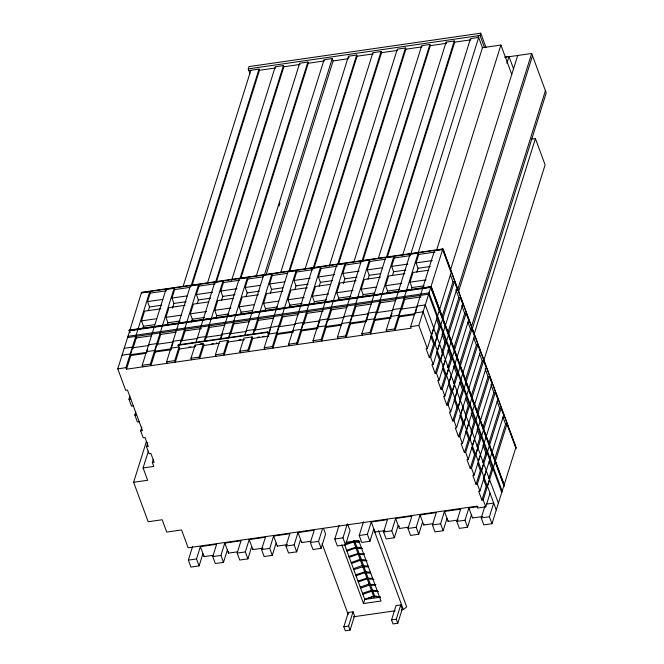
<?xml version="1.0" encoding="UTF-8"?>
<svg xmlns="http://www.w3.org/2000/svg" width="664" height="664" viewBox="0 0 664 664"><rect width="100%" height="100%" fill="white"/><g stroke="black" fill="none" stroke-linecap="round" stroke-linejoin="round"><path stroke-width="1" d="M129.961 332.739L129.198 330.116L431.177 286.599L504.524 485.923L431.177 286.599M141.548 292.965L149.724 291.786L137.979 329.261L129.804 330.44L141.54 292.351L442.946 248.917L516.21 448.059L442.946 248.917M490.049 493.203L485.766 506.873L477.59 508.051L476.901 506.175L188.136 547.792L181.546 529.93L166.706 532.071L162.157 519.738L148.18 521.755L133.622 482.296L147.649 480.271L143.1 467.946L153.766 466.402L152.338 462.534L154.139 462.277L150.861 453.396L149.06 453.653L146.495 446.698L148.296 446.44L145.018 437.559L143.225 437.817L140.652 430.87L142.453 430.604L127.496 390.058L125.695 390.324L117.769 368.844L129.712 330.747M422.686 288.234L430.861 287.055L442.606 249.581L434.43 250.76L410.651 326.638L411.215 328.165L126.509 369.192L125.944 367.665L137.88 329.568M142.893 328.199L143.499 326.248L141.515 320.878L144.569 311.142L160.796 308.801M148.346 310.785L149.541 306.967L147.557 301.589L150.213 293.114L149.724 291.786M126.509 369.192L130.791 355.522L130.227 353.995L122.052 355.174M135.738 336.416L136.303 337.943L132.949 348.65L132.385 347.114L124.21 348.293M133.331 405.895L131.538 406.152L128.974 399.197L129.887 396.267M142.743 366.852L142.179 365.324L154.114 327.227M165.958 289.446L154.214 326.929L162.381 325.75L174.134 288.267L165.958 289.446L166.448 290.774M157.351 345.131L156.787 343.603L148.612 344.782L148.869 345.471L132.634 347.811L130.484 354.684L146.719 352.343L147.64 349.397M146.719 352.343L146.462 351.654L154.637 350.476L155.202 352.003L150.919 365.673L150.355 364.146L162.29 326.049M139.174 421.731L137.382 421.989L134.817 415.033L135.73 412.103M167.295 324.679L167.909 322.737L165.925 317.359L168.971 307.623L185.206 305.282M172.457 308.221L173.951 303.448L171.968 298.07L174.624 289.595L174.134 288.267M157.658 344.159L160.713 334.424L160.148 332.896M249.946 73.463L248.253 68.89L248.975 66.599L480.753 33.2L486.073 47.617M183.115 286.408L250.843 70.284M140.652 430.87L141.88 426.96M167.145 363.332L166.581 361.805L178.525 323.708M171.428 347.845L172.972 342.931M190.983 286.217L259.018 69.106L248.876 70.567M192.037 285.42L259.458 70.284L259.018 69.106M133.622 482.296L146.337 441.709M194.668 346.799L179.446 348.99L178.085 345.288L178.242 344.79L267.692 331.9L268.497 334.067L276.672 332.888L277.237 334.424L272.954 348.094L272.389 346.558L284.325 308.461M146.495 446.698L147.723 442.797M179.297 347.654L179.604 348.492L175.321 362.162L174.756 360.627L178.882 347.463M179.662 344.998L186.7 322.53M198.536 284.748L186.792 322.231L178.616 323.409L190.36 285.927L198.536 284.748L199.026 286.084L196.378 294.55L198.362 299.929L197.158 303.755M180.218 344.707L181.197 340.084L173.022 341.263L173.279 341.952L157.044 344.292L154.886 351.165L171.121 348.824M191.398 322.131L192.311 319.218L190.327 313.84L193.382 304.104L208.596 301.912M182.069 340.64L185.115 330.904L184.55 329.377M143.1 467.946L148.371 451.13M207.525 282.889L275.253 66.765L283.428 65.587L283.868 66.773L216.447 281.909M152.338 462.534L153.26 459.604M191.556 359.822L190.991 358.286L195.116 345.122L203.292 343.944L203.856 345.471L219.07 343.28M195.888 342.657L202.927 320.189M215.7 281.71L283.428 65.587M203.707 344.135L204.014 344.973L199.731 358.643L199.167 357.116L203.292 343.944M204.064 341.479L211.102 319.01M222.946 281.229L211.202 318.712L203.026 319.89L214.771 282.407L222.946 281.229L223.436 282.565L220.78 291.039L222.764 296.41L221.568 300.236M204.628 341.188L205.857 337.254L222.091 334.922L221.834 334.224L230.01 333.046L230.574 334.581L233.927 323.874L233.363 322.347M216.107 317.641L216.721 315.699L214.738 310.32L217.784 300.593L233.006 298.402M208.961 325.858L209.525 327.385L206.172 338.092L205.608 336.565L197.432 337.744M231.62 280.357L299.663 63.246L307.839 62.067L308.27 63.254L240.849 278.39M215.966 356.302L215.402 354.775L219.527 341.603L227.702 340.424L228.267 341.96L244.493 339.619M220.299 339.138L227.337 316.678M221.17 337.868L222.091 334.922M240.102 278.191L307.839 62.067M228.109 340.615L228.424 341.454L224.133 355.124L223.569 353.597L227.702 340.424M228.474 337.959L235.512 315.5M247.348 277.718L235.604 315.192L227.428 316.371L239.181 278.897L247.348 277.718L247.846 279.046L245.19 287.52L247.174 292.899L245.971 296.717M229.03 337.669L230.267 333.743L246.502 331.402L246.244 330.713L254.42 329.535L253.407 334.05M240.517 314.13L241.123 312.18L239.14 306.809L242.194 297.074L258.429 294.733M256.337 275.851L324.065 59.727L332.241 58.548L333.112 60.922L266.314 274.083M279.046 205.981L279.967 203.026M240.368 352.783L239.804 351.256L243.929 338.092L252.104 336.914L252.669 338.441L248.543 351.605L247.979 350.077L252.104 336.914M244.701 335.619L251.747 313.159M264.206 275.66L332.241 58.548M252.876 334.44L259.914 311.98M271.759 274.199L260.014 311.682L251.839 312.86L263.583 275.377L271.759 274.199L272.248 275.527L269.592 284.001L271.576 289.379L270.381 293.197M264.928 310.611L265.534 308.669L263.55 303.29L266.604 293.554L282.831 291.214M255.283 330.091L258.337 320.355L257.773 318.828M202.943 553.585L199.092 565.902L190.917 567.073L188.352 560.125L192.635 546.455M280.748 272.34L348.476 56.216L356.651 55.037L357.083 56.216L289.662 271.352M199.092 565.902L196.519 558.947L200.379 546.63L216.613 544.289L212.754 556.606L215.319 563.562L223.494 562.383L227.354 550.066M268.339 334.573L267.692 331.9M264.778 349.264L264.214 347.737L276.149 309.64M268.712 334.664L270.563 328.771M288.923 271.161L356.651 55.037M213.21 555.328L204.072 556.639L204.288 555.967M296.169 270.68L284.416 308.162L276.249 309.341L287.993 271.858L296.169 270.68L296.659 272.016L294.003 280.482L295.986 285.86L294.791 289.687M254.636 330.124L278.822 326.016L279.079 326.705L276.921 333.585L293.156 331.245L292.899 330.556L301.074 329.377L301.639 330.904L297.356 344.574L296.791 343.047L308.735 304.942M289.33 307.092L289.944 305.149L287.96 299.771L291.006 290.035L307.241 287.703M279.693 326.572L282.748 316.836L282.183 315.309M305.149 268.82L372.877 52.697L381.053 51.518L381.493 52.705L314.072 267.841M223.494 562.383L220.929 555.428L224.789 543.111L241.024 540.77L237.164 553.087L239.729 560.043L247.904 558.864L251.714 546.555M289.18 345.753L288.616 344.226L300.56 306.121M313.325 267.642L381.053 51.518M237.612 551.809L228.482 553.129L228.316 551.41M320.571 267.169L308.826 304.643L300.651 305.822L312.395 268.339L320.571 267.169L321.061 268.497L318.413 276.971L320.397 282.341L319.193 286.167M313.74 303.572L314.346 301.63L312.362 296.252L315.417 286.524L330.63 284.333M306.585 311.789L307.15 313.325L303.797 324.024L303.232 322.496L295.057 323.675M329.253 266.289L397.288 49.177L405.463 47.999L405.903 49.186L338.482 264.322M247.904 558.864L245.34 551.909L249.199 539.591L265.426 537.259L261.566 549.568L264.131 556.523L272.306 555.345L276.124 543.036M313.591 342.234L313.026 340.707L324.962 302.61M319.716 320.853L317.566 327.726L301.332 330.066L303.489 323.185L319.716 320.853L319.467 320.156L327.642 318.986L328.207 320.513M337.735 264.123L405.463 47.999M263.035 548.149L252.893 549.609L253.1 548.929M317.873 328.564L317.309 327.037L325.484 325.858L326.049 327.385L321.766 341.055L321.202 339.528L333.137 301.431M344.981 263.649L333.237 301.124L325.061 302.303L336.806 264.828L344.981 263.649L345.471 264.977L342.815 273.452L344.799 278.83L343.305 283.603M338.142 300.062L338.756 298.111L336.772 292.741L339.819 283.005L356.053 280.664M328.506 319.533L331.56 309.806L330.996 308.279M353.962 261.782L421.698 45.658L429.874 44.48L430.305 45.667L362.884 260.803M272.306 555.345L269.742 548.389L273.601 536.08L289.836 533.74L285.976 546.057L288.541 553.004L296.717 551.834L300.576 539.517M338.001 338.715L337.436 337.188L349.372 299.091M361.83 261.591L429.874 44.48M287.446 544.629L277.295 546.09L277.51 545.41M368.221 314.794L366.379 320.695L350.144 323.028L352.302 316.155L352.044 315.466L343.869 316.645L344.126 317.334L327.892 319.674L325.742 326.547L341.968 324.206L341.719 323.517L349.895 322.339L350.459 323.866L346.168 337.536L345.604 336.009L357.547 297.912M369.383 260.13L357.639 297.613L349.463 298.792L361.216 261.309L369.383 260.13L369.881 261.458L367.225 269.933L369.209 275.311L368.005 279.129M362.245 297.513L363.158 294.6L361.174 289.222L364.229 279.486L380.464 277.145M352.916 316.022L355.962 306.287L355.398 304.759M378.372 258.271L446.1 42.147L454.276 40.969L454.716 42.147L387.295 257.292M296.717 551.834L294.152 544.878L298.012 532.561L314.238 530.221L310.387 542.538L312.952 549.493L321.127 548.315L325.592 534.047L323.526 528.436M362.403 335.204L361.838 333.668L373.782 295.571M386.548 257.092L454.276 40.969M310.835 541.26L301.705 542.571L301.912 541.899M366.379 320.695L366.121 319.998L374.297 318.82L374.861 320.355L370.578 334.025L370.014 332.49L381.949 294.393M393.793 256.611L382.049 294.094L373.873 295.272L385.618 257.79L393.793 256.611L394.283 257.947L391.627 266.413L393.611 271.792L392.416 275.618M386.963 293.023L387.568 291.081L385.585 285.703L388.639 275.975L404.866 273.634M379.808 301.24L380.372 302.767L377.019 313.474L376.455 311.947L368.279 313.126L368.537 313.815L352.302 316.155M402.467 255.74L470.51 38.628L478.686 37.45L410.958 253.573M321.127 548.315L318.554 541.359L322.538 528.668M386.813 331.685L386.249 330.157L398.184 292.052M391.096 316.188L392.017 313.242M484.438 47.41L480.039 35.491L480.753 33.2M418.137 252.959L482.462 47.692L478.063 35.773M392.939 310.296L376.704 312.636L374.554 319.517L390.789 317.176L390.532 316.487L398.707 315.309L399.272 316.836L394.989 330.506L394.424 328.979L406.36 290.873M418.204 253.1L406.451 290.575L398.284 291.753L410.028 254.27L418.204 253.1L418.693 254.428L416.037 262.902L418.021 268.273L416.826 272.099M411.365 289.504L411.979 287.562L409.995 282.183L413.041 272.456L428.263 270.265M401.728 308.984L404.783 299.257L404.218 297.721M347.587 523.987L350.003 530.528L345.529 544.795L337.353 545.974L334.789 539.019L339.072 525.349M345.529 544.795L342.964 537.84L347.247 524.17M415.805 311.69L417.092 306.087L425.267 304.917L433.783 327.999L431.459 334.897L434.729 343.778L436.887 336.897L433.609 328.024M436.572 250.303L500.897 45.036L482.462 47.692M441.884 317.251L453.006 281.743L454.4 281.544L430.621 357.423L429.342 357.606L426.072 348.724L427.342 348.542L418.826 325.46L430.77 287.363L129.248 330.813M353.381 540.861L374.015 597.592M354.485 540.703L374.77 596.496L380.414 596.828M346.027 542.272L358.668 540.446L381.02 601.02L363.507 603.543L364.785 599.459L344.707 545.036L354.825 541.641M506.864 63.205L508.973 56.473L505.072 57.029M373.799 528.967L369.939 541.276L361.764 542.455L359.199 535.499L363.482 521.829M346.981 551.186L355.995 547.949M346.633 550.257L356.751 546.854M349.247 557.337L358.261 554.1M358.128 554.54L359.365 553.942M369.939 541.276L367.375 534.321L371.234 522.012L387.461 519.671L383.601 531.989L386.166 538.936L394.341 537.765L398.201 525.448M450.516 269.85L517.696 55.469M351.173 562.557L360.187 559.312M351.513 563.495L360.535 560.25M360.054 559.752L361.208 559.428L360.104 559.586L360.452 560.524L361.548 560.358L361.208 559.428M427.342 348.542L451.122 272.663L442.498 249.282M360.394 560.69L361.639 560.092M353.439 568.708L362.461 565.462M343.836 626.758L348.301 612.49L353.057 611.801L354.551 615.852L350.077 630.111L345.33 630.8L343.836 626.758L348.583 626.069L353.057 611.801M353.787 569.646L362.668 566.84L362.37 565.736L363.474 565.579M362.32 565.902L363.557 565.305M362.668 566.84L363.905 566.243M429.342 357.606L433.634 343.935L430.679 335.942M436.09 336.084L439.136 326.356L436.522 319.251M385.07 530.561L374.928 532.022L375.135 531.341M356.053 575.796L365.075 572.551M355.713 574.858L365.831 571.455M439.452 343.852L442.73 352.733L440.572 359.606L437.294 350.733L439.626 343.827L436.887 336.897M448.399 335.154L436.464 373.251L435.186 373.442L431.915 364.561L433.185 364.378L445.129 326.281M457.446 290.317L531.673 53.46L508.914 56.739M358.328 581.946L367.341 578.701M367.2 579.141L368.445 578.543M458.583 291.571L532.495 55.701M447.727 333.079L458.849 297.572L455.902 289.587M360.253 587.159L369.267 583.913M435.186 373.442L439.468 359.772L436.522 351.779M441.934 351.92L444.98 342.184L442.033 334.191M460.243 297.372L448.499 334.855L451.064 341.811L462.808 304.328L460.243 297.372L458.849 297.572M360.593 588.096L370.711 584.693M362.519 593.309L372.637 589.906M362.868 594.247L372.985 590.844M394.341 537.765L391.777 530.81L395.636 518.493L411.871 516.152L408.011 528.469L410.576 535.425L418.752 534.246L422.611 521.929M441.626 352.891L442.905 352.708L448.574 368.57L446.416 375.442L443.137 366.561L444.988 360.668M454.242 350.99L442.307 389.087L441.029 389.27L437.75 380.389L439.029 380.206L450.972 342.109M380.347 597.218L364.785 599.459L373.807 596.214L376.795 596.222M374.903 596.056L373.666 596.662M453.877 347.928L464.692 313.408L461.746 305.415M441.029 389.27L445.312 375.6L442.697 368.495M447.777 367.748L450.823 358.021L447.876 350.028M454.342 350.692L466.086 313.209L464.692 313.408M399.164 526.793L399.371 526.112M449.287 381.418L451.312 375.5L448.574 368.57M460.086 366.818L448.15 404.924L446.872 405.106L443.594 396.225L444.872 396.043L456.807 357.946M459.405 364.752L470.535 329.244L467.912 322.14M446.872 405.106L451.155 391.436L448.532 384.332M453.612 383.584L456.666 373.849L453.719 365.864M471.183 327.559L545.41 90.702M451.138 375.525L454.408 384.398L452.259 391.279L446.59 375.417L445.312 375.6M460.185 366.52L471.93 329.037L470.535 329.244M472.311 328.788L546.231 92.918L531.673 53.46M474.179 333.975L535.408 138.568L531.466 139.141M456.981 391.353L460.252 400.234L458.102 407.107L454.823 398.234L457.156 391.328L454.408 384.398M465.929 382.655L453.993 420.752L452.715 420.934L449.437 412.062L450.715 411.871L462.65 373.774M418.752 534.246L416.187 527.291L420.046 514.974L436.273 512.633L432.422 524.95L434.986 531.905L443.162 530.727L447.013 518.41M465.248 380.58L476.379 345.072L473.756 337.968M452.715 420.934L456.998 407.264L454.051 399.28M459.455 399.421L462.509 389.685L459.886 382.58M391.544 619.877L396.018 605.609L400.774 604.929L402.259 608.971L397.794 623.239L393.038 623.928L391.544 619.877L396.3 619.197L400.774 604.929M477.765 344.873L466.02 382.356L468.593 389.311L480.338 351.829L477.765 344.873L476.379 345.072M432.87 523.672L423.74 524.992L423.947 524.311M462.816 407.19L466.095 416.062L463.945 422.943L460.667 414.062L462.991 407.165L460.252 400.234M471.772 398.491L459.828 436.588L458.558 436.771L455.28 427.89L456.558 427.707L468.494 389.61M471.091 396.416L482.222 360.909L479.599 353.804M458.558 436.771L462.841 423.101L459.895 415.108M465.298 415.249L468.352 405.521L465.73 398.417M483.608 360.71L471.863 398.184L474.428 405.14L486.181 367.665L483.608 360.71L482.222 360.909M483.873 360.262L545.111 164.863L535.408 138.568M468.659 423.018L471.938 431.899L469.78 438.771L466.51 429.899L468.834 422.993L466.095 416.062M477.615 414.319L465.671 452.416L464.402 452.607L461.123 443.726L462.401 443.544L474.337 405.447M443.162 530.727L440.589 523.771L444.448 511.463L460.683 509.122L456.824 521.431L459.388 528.386L467.564 527.208L471.423 514.899M476.935 412.244L488.065 376.737L485.11 368.752M464.402 452.607L468.684 438.937L465.738 430.944M471.141 431.085L474.196 421.349L471.241 413.365M489.451 376.538L477.706 414.021L480.271 420.976L492.016 383.493L489.451 376.538L488.065 376.737M458.293 520.012L448.142 521.472L448.358 520.792M474.503 438.854L477.781 447.735L475.623 454.608L472.353 445.727L474.677 438.829L472.112 431.874L470.834 432.056M483.458 430.156L471.515 468.253L470.236 468.435L466.966 459.554L468.236 459.372L480.18 421.275M483.085 427.093L493.9 392.573L490.953 384.58M470.236 468.435L474.528 454.765L471.905 447.661M476.984 446.922L480.031 437.186L477.084 429.193M483.857 428.869L495.294 392.374L493.9 392.573M478.503 460.584L480.52 454.666L477.781 447.735M489.293 445.984L477.358 484.089L476.08 484.272L472.809 475.391L474.079 475.208L486.023 437.111M488.621 443.917L499.743 408.41L497.129 401.305M476.08 484.272L480.362 470.602L477.748 463.497M482.828 462.75L485.874 453.014L482.927 445.029M467.564 527.208L464.999 520.252L468.859 507.943L477.989 506.624M480.346 454.691L483.624 463.563L481.466 470.444L475.797 454.583L474.528 454.765M489.393 445.685L501.137 408.211L499.743 408.41M486.189 470.519L489.468 479.4L487.31 486.272L484.031 477.399L486.363 470.494L483.624 463.563M495.136 461.82L483.201 499.917L481.923 500.1L478.644 491.227L479.923 491.045L491.866 452.939M482.695 516.492L472.552 517.953L472.768 517.273M494.464 459.745L505.586 424.238L502.963 417.141M481.923 500.1L486.206 486.43L483.259 478.445M488.671 478.586L491.717 468.85L489.094 461.746M505.586 424.238L506.981 424.039L495.236 461.521L504.009 485.293L504.466 485.226M430.621 286.964L503.91 485.591L491.974 523.697L483.799 524.875L481.234 517.92L484.795 506.549M491.974 523.697L489.409 516.741L493.692 503.071L486.513 504.101M504.009 485.293L515.754 447.81L506.981 424.039M401.305 609.892L403.347 609.602L406.667 606.879L378.53 530.627M364.611 599.31L372.886 596.529M345.346 543.791L353.24 541.301L359.988 541.467M348.899 556.407L357.78 553.602L364.528 553.768M357.979 581.008L366.86 578.203L372.662 578.319M248.253 68.89L480.039 35.491M259.458 70.284L275.693 67.944M283.868 66.773L300.095 64.433M308.27 63.254L324.505 60.914M357.083 56.216L373.317 53.875M381.493 52.705L397.728 50.364M405.903 49.186L422.13 46.845M430.305 45.667L446.54 43.326L446.1 42.147M454.716 42.147L470.942 39.807M333.112 60.922L348.334 58.722M504.93 57.311L506.972 57.021M141.44 292.666L442.846 249.232M150.213 293.114L165.436 290.923M174.624 289.595L189.838 287.404M199.026 286.084L215.261 283.744M223.436 282.565L239.671 280.225M247.846 279.046L263.06 276.855M272.248 275.527L287.471 273.336M296.659 272.016L312.893 269.675M321.061 268.497L337.295 266.156M345.471 264.977L360.685 262.786M369.881 261.458L385.095 259.267M394.283 257.947L410.518 255.607M418.693 254.428L434.928 252.088M147.557 301.589L162.78 299.398M171.968 298.07L187.182 295.878M196.378 294.55L212.604 292.218M220.78 291.039L237.015 288.699M245.19 287.52L260.404 285.329M269.592 284.001L284.814 281.81M294.003 280.482L310.237 278.15M318.413 276.971L334.639 274.63M342.815 273.452L359.05 271.111M367.225 269.933L382.439 267.741M391.627 266.413L407.862 264.081M416.037 262.902L432.272 260.562M149.541 306.967L161.717 305.208M173.951 303.448L186.127 301.688M198.362 299.929L210.529 298.178M222.764 296.41L234.94 294.658M247.174 292.899L259.35 291.139M271.576 289.379L282.739 287.769M295.986 285.86L308.162 284.109M320.397 282.341L332.564 280.59M344.799 278.83L356.975 277.071M369.209 275.311L380.364 273.701M393.611 271.792L405.787 270.041M418.021 268.273L430.197 266.521M141.515 320.878L156.737 318.678M165.925 317.359L181.139 315.168M190.327 313.84L206.562 311.499M214.738 310.32L230.972 307.988M239.14 306.809L254.362 304.61M263.55 303.29L278.772 301.099M287.96 299.771L304.187 297.43M312.362 296.252L328.597 293.92M336.772 292.741L353.007 290.4M361.174 289.222L376.397 287.031M385.585 285.703L401.82 283.362M409.995 282.183L426.222 279.851M143.499 326.248L154.662 324.646M167.909 322.737L180.077 320.978M192.311 319.218L204.487 317.467M216.721 315.699L228.897 313.947M241.123 312.18L252.287 310.578M265.534 308.669L277.71 306.909M289.944 305.149L302.112 303.398M314.346 301.63L326.522 299.879M338.756 298.111L350.932 296.36M363.158 294.6L374.322 292.99M387.568 291.081L399.745 289.33M411.979 287.562L424.147 285.81M129.098 330.415L431.085 286.898M127.969 336.299L429.027 292.915L502.167 491.152M127.563 337.586L428.62 294.21L501.768 492.439M136.303 337.943L151.517 335.752M160.713 334.424L175.927 332.232M185.115 330.904L201.35 328.564M209.525 327.385L224.739 325.194M233.927 323.874L249.149 321.683M258.337 320.355L273.551 318.164M282.748 316.836L297.962 314.645M307.15 313.325L323.385 310.984M331.56 309.806L346.774 307.615M355.962 306.287L371.184 304.095M380.372 302.767L395.586 300.576M404.783 299.257L421.009 296.916M392.681 309.607L400.857 308.428L401.421 309.955M181.455 340.773L197.681 338.433M279.079 326.705L295.314 324.364M417.349 306.785L401.114 309.117L398.956 315.998L415.191 313.657L414.934 312.968L423.109 311.789L431.459 334.897M178.085 345.288L267.534 332.398M170.864 348.135L179.039 346.957L178.508 345.512M200.387 343.886L202.429 343.587M130.791 355.522L146.014 353.331M155.202 352.003L171.428 349.662M188.734 347.172L190.767 346.882M211.683 343.869L213.601 343.587M217.169 343.072L216.389 342.931M238.949 339.935L240.883 339.661M257.549 337.254L259.483 336.98M262.388 336.557L264.322 336.283M277.237 334.424L293.463 332.083M301.639 330.904L316.861 328.713M326.049 327.385L341.263 325.194M350.459 323.866L366.686 321.534M374.861 320.355L391.096 318.014M399.272 316.836L414.485 314.645M252.669 338.441L268.903 336.1M117.769 368.844L125.944 367.665M142.179 365.324L150.355 364.146M166.581 361.805L174.756 360.627M190.991 358.286L199.167 357.116M215.402 354.775L223.569 353.597M239.804 351.256L247.979 350.077M264.214 347.737L272.389 346.558M288.616 344.226L296.791 343.047M313.026 340.707L321.202 339.528M337.436 337.188L345.604 336.009M361.838 333.668L370.014 332.49M386.249 330.157L394.424 328.979M410.651 326.638L418.826 325.46M439.136 326.356L440.415 326.165M433.634 343.935L434.903 343.753L437.294 350.733M444.98 342.184L446.258 342.002M128.974 399.197L130.767 398.939M450.823 358.021L452.101 357.838M439.468 359.772L440.747 359.581L443.137 366.561M134.817 415.033L136.61 414.776M456.666 373.849L457.944 373.666M462.509 389.685L463.787 389.502M451.155 391.436L452.433 391.254L454.823 398.234M468.352 405.521L469.622 405.33M456.998 407.264L458.276 407.082L460.667 414.062M474.196 421.349L475.466 421.167M462.841 423.101L464.119 422.918L466.51 429.899M480.031 437.186L481.309 437.003M468.684 438.937L469.954 438.746L472.353 445.727M485.874 453.014L487.152 452.831M491.717 468.85L492.995 468.668M480.362 470.602L481.641 470.419L484.031 477.399M489.468 479.4L498.407 503.146M486.206 486.43L487.484 486.247L496.257 510.027M503.91 485.591L504.374 485.525M408.46 527.191L399.33 528.502L395.636 518.493M188.352 560.125L196.519 558.947M212.754 556.606L220.929 555.428M237.164 553.087L245.34 551.909M261.566 549.568L269.742 548.389M285.976 546.057L294.152 544.878M310.387 542.538L318.554 541.359M334.789 539.019L342.964 537.84M359.199 535.499L367.375 534.321M383.601 531.989L391.777 530.81M408.011 528.469L416.187 527.291M432.422 524.95L440.589 523.771M456.824 521.431L464.999 520.252M481.234 517.92L489.409 516.741M355.854 548.389L362.602 548.555M362.718 566.674L363.822 566.516M364.934 572.99L370.744 573.107M369.126 584.353L375.874 584.527M353.348 616.806L395.18 610.772M354.692 542.081L359.39 542.355M356.609 547.294L361.316 547.568M359.224 554.382L363.93 554.656M361.15 559.594L365.856 559.868M361.498 560.532L367.142 560.856M363.424 565.745L368.13 566.019M363.764 566.683L368.47 566.956M365.69 571.895L370.396 572.169M368.304 578.983L373.948 579.315M370.578 585.133L375.276 585.407M372.496 590.346L377.202 590.62M372.844 591.284L378.488 591.616M508.973 56.473L513.521 68.799M500.897 45.036L511.753 74.451M454.4 281.544L456.965 288.5L445.22 325.974L431.218 288.018M466.086 313.209L468.651 320.164L456.907 357.639L454.657 351.555M471.93 329.037L474.494 335.992L462.75 373.475L460.501 367.391M495.294 392.374L497.859 399.33L486.114 436.804L483.873 430.72M501.137 408.211L503.702 415.158L491.958 452.64L489.708 446.557M450.391 274.639L453.006 281.743M348.476 56.216L349.056 57.793M430.621 357.423L433.185 364.378M436.464 373.251L439.029 380.206M442.307 389.087L444.872 396.043M448.15 404.924L450.715 411.871M453.993 420.752L456.558 427.707M459.828 436.588L462.401 443.544M465.671 452.416L468.236 459.372M471.515 468.253L474.079 475.208M477.358 484.089L479.923 491.045M483.201 499.917L485.766 506.873M468.859 507.943L472.552 517.953M444.448 511.463L448.142 521.472M420.046 514.974L423.74 524.992M371.234 522.012L374.928 532.022M373.666 529.158L403.347 609.602M396.3 619.197L397.794 623.239M341.869 544.895L363.507 603.543M322.09 543.733L348.193 614.482M348.583 626.069L350.077 630.111M298.012 532.561L301.705 542.571M273.601 536.08L277.295 546.09M195.116 345.122L195.681 346.649M249.199 539.591L252.893 549.609M224.789 543.111L228.482 553.129M129.198 330.116L129.912 332.058M200.379 546.63L204.072 556.639"/></g></svg>
